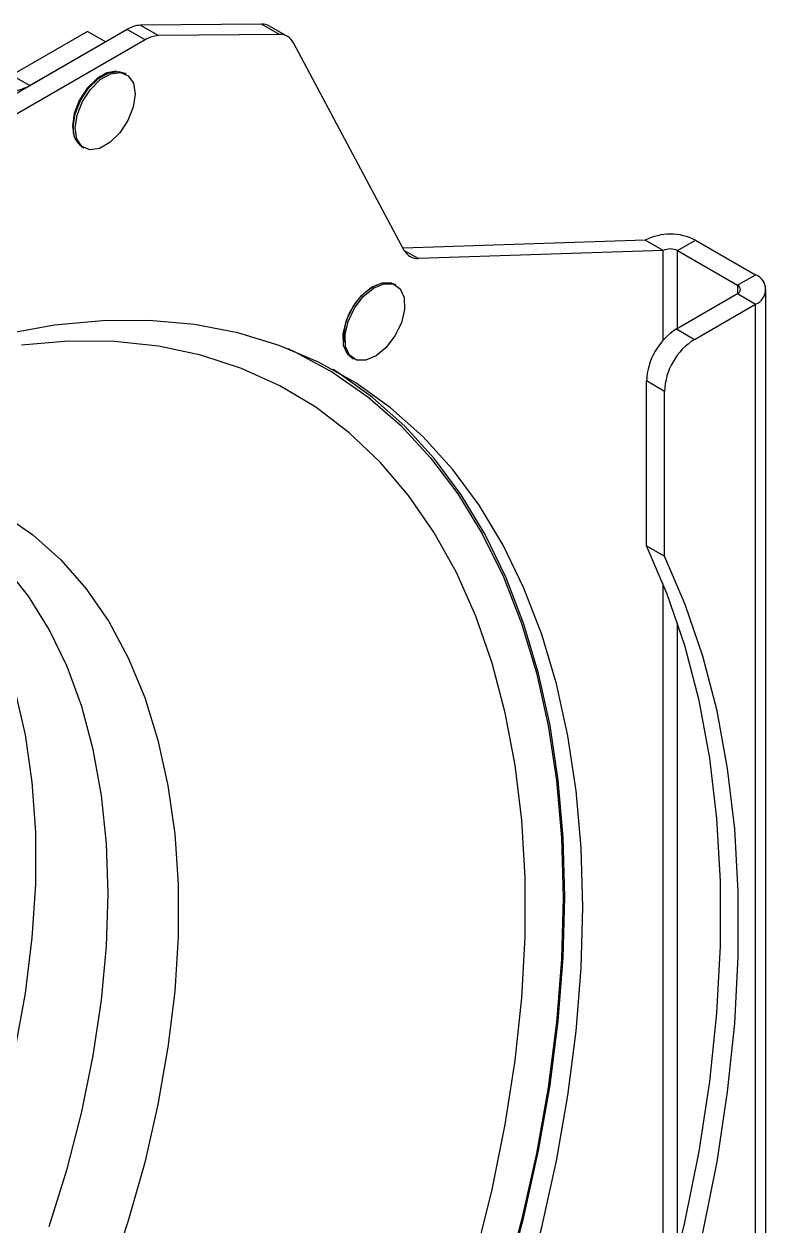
# Model space of a CAD drawing. Extents: x 17.3 to 113.1, y 4.8 to 84.5.
# Drawn here: x 33.478 to 35.665, y 63.384 to 66.923 of the extents above; entities that cross this region are included whole.
import ezdxf

# ---------------------------------------------------------------- set-up
doc = ezdxf.new("R2010")
doc.units = 0
doc.header["$MEASUREMENT"] = 0
doc.layers.add('OBJECT', color=7, linetype='CONTINUOUS')

msp = doc.modelspace()

# ---------------------------------------------------------------- linework, layer by layer
at = {"layer": 'OBJECT'}
for p, q in [((33.7827, 66.9072), (33.1668, 66.5517)), ((33.6653, 66.9007), (33.4426, 66.7722)), ((33.7184, 66.8701), (33.6653, 66.9007)), ((33.8356, 66.8767), (33.7827, 66.9072)), ((34.1785, 66.9229), (33.8216, 66.9193)), ((33.8216, 66.9193), (33.8746, 66.8887)), ((34.2315, 66.8923), (34.1785, 66.9229)), ((34.255, 66.8864), (34.202, 66.917)), ((33.8356, 66.8767), (33.2198, 66.5211)), ((33.7184, 66.8701), (33.4956, 66.7415)), ((34.2315, 66.8923), (33.8746, 66.8887)), ((34.5992, 66.2565), (34.2724, 66.8679)), ((33.4426, 66.7722), (33.4956, 66.7415)), ((33.6891, 66.755), (33.6862, 66.7567)), ((33.6894, 66.7594), (33.6919, 66.7575)), ((33.7798, 66.7748), (33.7745, 66.7779)), ((33.6238, 66.6484), (33.6266, 66.6468)), ((33.6259, 66.6432), (33.623, 66.6443)), ((33.6495, 66.5614), (33.6548, 66.5583)), ((35.3094, 66.2861), (34.5958, 66.2629)), ((35.3623, 66.2556), (35.3094, 66.2861)), ((35.4047, 66.2556), (35.4577, 66.2861)), ((35.4577, 66.2861), (35.6345, 66.1841)), ((34.5992, 66.2565), (34.6415, 66.2321)), ((35.3623, 66.2556), (34.6415, 66.2321)), ((35.3623, 65.992), (35.3623, 66.2556)), ((35.4047, 66.2556), (35.5816, 66.1535)), ((35.4047, 66.0269), (35.4047, 66.2556)), ((34.5746, 66.1537), (34.5693, 66.1568)), ((35.5816, 66.1535), (35.6345, 66.1841)), ((35.5816, 66.1535), (35.5816, 66.129)), ((35.4013, 66.0249), (35.5816, 66.129)), ((35.5816, 66.129), (35.6345, 66.0984)), ((35.6653, 62.5485), (35.6653, 66.1412)), ((35.4542, 65.9943), (35.6345, 66.0984)), ((35.6345, 62.5056), (35.6345, 66.0984)), ((35.4013, 66.0249), (35.4542, 65.9943)), ((34.4443, 65.9402), (34.4497, 65.9372)), ((35.3658, 65.8412), (35.3129, 65.8718)), ((35.3129, 65.3863), (35.3129, 65.8718)), ((35.3658, 65.3557), (35.3658, 65.8412)), ((35.3129, 65.3863), (35.3658, 65.3557)), ((35.3623, 63.1369), (35.3623, 65.2751)), ((35.4047, 63.3007), (35.4047, 65.1603))]:
    msp.add_line(p, q, dxfattribs=at)
at = {"layer": 'OBJECT', "flags": 128}
for points in [[(33.7511, 66.7838), (33.751, 66.7838), (33.7227, 66.7794), (33.6926, 66.762), (33.6644, 66.7338), (33.6413, 66.6982), (33.6263, 66.6594), (33.6211, 66.6222), (33.6263, 66.591), (33.6327, 66.5788)], [(33.6236, 66.6199), (33.6293, 66.658), (33.645, 66.6976), (33.6688, 66.7337), (33.6977, 66.7622), (33.7284, 66.7794), (33.7571, 66.7835), (33.7745, 66.7779)], [(33.6289, 66.6168), (33.6347, 66.655), (33.6503, 66.6945), (33.6741, 66.7306), (33.7031, 66.7591), (33.7338, 66.7764), (33.7625, 66.7804), (33.7857, 66.7707), (33.8008, 66.7485), (33.8057, 66.7163), (33.8, 66.6782), (33.7843, 66.6387), (33.7606, 66.6025), (33.7316, 66.5741), (33.7009, 66.5568), (33.6722, 66.5528), (33.6489, 66.5625), (33.6339, 66.5847), (33.6289, 66.6168)], [(33.7067, 66.7685), (33.7029, 66.7683), (33.701, 66.768)], [(33.6213, 66.63), (33.6221, 66.6283), (33.6238, 66.6249)], [(34.4784, 66.1203), (34.5084, 66.1452), (34.5388, 66.1581), (34.566, 66.1574), (34.5867, 66.1432), (34.5985, 66.1173), (34.5998, 66.0826), (34.5905, 66.0435), (34.5718, 66.0045), (34.5459, 65.9706), (34.5159, 65.9456), (34.4855, 65.9327), (34.4583, 65.9334), (34.4376, 65.9476), (34.4258, 65.9736), (34.4245, 66.0083), (34.4338, 66.0474), (34.4525, 66.0863), (34.4784, 66.1203)], [(34.4731, 66.1234), (34.503, 66.1483), (34.5335, 66.1612), (34.5607, 66.1605), (34.5693, 66.1568)], [(34.4443, 65.9402), (34.4322, 65.9507), (34.4205, 65.9767), (34.4192, 66.0113), (34.4284, 66.0505), (34.4472, 66.0894), (34.4731, 66.1234)], [(35.1254, 64.3224), (35.1206, 64.497), (35.1059, 64.6652), (35.0817, 64.8264), (35.0478, 64.98), (35.0045, 65.1253), (34.952, 65.2617), (34.8903, 65.3887), (34.8199, 65.5058), (34.741, 65.6125), (34.6538, 65.7083), (34.5588, 65.793), (34.4564, 65.8661), (34.3468, 65.9274), (34.2307, 65.9765), (34.1084, 66.0134), (33.9804, 66.0378), (33.8474, 66.0497), (33.7097, 66.049), (33.5679, 66.0358), (33.4227, 66.01), (33.3058, 65.9808)], [(34.81, 63.2977), (34.8581, 63.491), (34.8969, 63.6823), (34.9261, 63.8705), (34.9456, 64.055), (34.9554, 64.235), (34.9554, 64.4097), (34.9456, 64.5783), (34.9261, 64.7403), (34.8969, 64.8948), (34.8581, 65.0413), (34.81, 65.1791), (34.7526, 65.3076), (34.6864, 65.4264), (34.6115, 65.5349), (34.5282, 65.6327), (34.4369, 65.7193), (34.338, 65.7944), (34.2319, 65.8576), (34.1191, 65.9088), (33.9999, 65.9477), (33.875, 65.9741), (33.7448, 65.9879), (33.6099, 65.9891), (33.4709, 65.9776)], [(34.2562, 65.967), (34.2764, 65.9577), (34.3876, 65.8975), (34.4916, 65.8253), (34.5881, 65.7413), (34.6767, 65.6458), (34.7569, 65.5392), (34.8285, 65.4221), (34.8912, 65.2948), (34.9447, 65.1579), (34.9887, 65.012), (35.0232, 64.8576), (35.0479, 64.6954), (35.0627, 64.526), (35.0677, 64.3502)], [(35.0725, 64.353), (35.0676, 64.5276), (35.053, 64.6958), (35.0287, 64.857), (34.9948, 65.0106), (34.9516, 65.1558), (34.899, 65.2923), (34.8374, 65.4193), (34.767, 65.5364), (34.688, 65.643), (34.6009, 65.7389), (34.5059, 65.8236), (34.4034, 65.8967), (34.3893, 65.9055)], [(32.9883, 65.607), (33.1023, 65.5945), (33.2123, 65.5693), (33.3163, 65.5314), (33.4137, 65.4812), (33.5041, 65.4189), (33.5869, 65.3448), (33.6617, 65.2594), (33.7281, 65.1631), (33.7856, 65.0564), (33.8341, 64.9399), (33.8732, 64.8143), (33.9027, 64.6802), (33.9225, 64.5383), (33.9324, 64.3896), (33.9324, 64.2346), (33.9225, 64.0744), (33.9027, 63.9098), (33.8732, 63.7416), (33.8341, 63.5708), (33.7856, 63.3984), (33.7281, 63.2252)], [(33.2375, 63.2209), (33.3049, 63.3916), (33.3634, 63.5627), (33.4127, 63.7333), (33.4525, 63.9023), (33.4826, 64.0687), (33.5027, 64.2316), (33.5128, 64.3901), (33.5128, 64.5431), (33.5027, 64.69), (33.4826, 64.8296), (33.4525, 64.9614), (33.4127, 65.0844), (33.3634, 65.198), (33.3049, 65.3016), (33.2375, 65.3945), (33.1615, 65.4761), (33.0776, 65.5461), (33.0404, 65.5717)], [(33.2375, 63.2208), (33.3049, 63.3916), (33.3635, 63.5627), (33.4128, 63.7333), (33.4526, 63.9023), (33.4826, 64.0687), (33.5028, 64.2316), (33.5129, 64.3901), (33.5129, 64.5432), (33.5028, 64.69), (33.4826, 64.8297), (33.4526, 64.9614), (33.4128, 65.0845), (33.3635, 65.1981), (33.3049, 65.3017), (33.2375, 65.3945), (33.1616, 65.4762), (33.0776, 65.5462), (33.0406, 65.5716)], [(33.7264, 64.3611), (33.7215, 64.5096), (33.7069, 64.6516), (33.6825, 64.7864), (33.6485, 64.9131), (33.6052, 65.031), (33.5528, 65.1395), (33.4915, 65.238), (33.4217, 65.326), (33.3439, 65.4029), (33.2583, 65.4683), (33.2177, 65.4937)], [(35.3129, 62.9686), (35.3745, 63.1818), (35.4262, 63.3935), (35.4679, 63.6027), (35.4993, 63.8087), (35.5203, 64.0106), (35.5308, 64.2076), (35.5308, 64.3989), (35.5203, 64.5838), (35.4993, 64.7615), (35.4679, 64.9312), (35.4262, 65.0924), (35.3745, 65.2443), (35.3129, 65.3863)], [(35.3658, 62.9381), (35.4275, 63.1512), (35.4792, 63.3629), (35.5209, 63.5721), (35.5522, 63.7781), (35.5732, 63.98), (35.5837, 64.177), (35.5837, 64.3684), (35.5732, 64.5532), (35.5522, 64.7309), (35.5209, 64.9007), (35.4792, 65.0618), (35.4275, 65.2137), (35.3658, 65.3557)], [(35.0677, 64.3502), (35.0627, 64.1687), (35.0479, 63.9822), (35.0232, 63.7915), (34.9887, 63.5973), (34.9447, 63.4005), (34.8912, 63.2019), (34.8285, 63.0023), (34.7569, 62.8025), (34.6767, 62.6033), (34.5881, 62.4056), (34.4916, 62.2101), (34.3876, 62.0177), (34.2764, 61.8291), (34.1585, 61.6452), (34.0344, 61.4667), (33.9047, 61.2943), (33.7698, 61.1287), (33.6304, 60.9706), (33.4869, 60.8207)], [(33.515, 60.8414), (33.6567, 60.9918), (33.7944, 61.1501), (33.9275, 61.3156), (34.0554, 61.4878), (34.1777, 61.6659), (34.2939, 61.8491), (34.4034, 62.0368), (34.5059, 62.2283), (34.6009, 62.4226), (34.688, 62.6191), (34.767, 62.8169), (34.8374, 63.0153), (34.899, 63.2134), (34.9516, 63.4106), (34.9948, 63.6058), (35.0287, 63.7985), (35.053, 63.9877), (35.0676, 64.1728), (35.0725, 64.353)], [(33.5528, 63.3823), (33.6052, 63.5513), (33.6485, 63.7193), (33.6825, 63.8851), (33.7069, 64.048), (33.7215, 64.207), (33.7264, 64.3611)], [(33.5679, 60.8108), (33.7097, 60.9612), (33.8474, 61.1195), (33.9804, 61.2851), (34.1084, 61.4572), (34.2307, 61.6353), (34.3468, 61.8186), (34.4564, 62.0063), (34.5588, 62.1977), (34.6538, 62.392), (34.741, 62.5885), (34.8199, 62.7863), (34.8903, 62.9847), (34.952, 63.1829), (35.0045, 63.38), (35.0478, 63.5752), (35.0817, 63.7679), (35.1059, 63.9571), (35.1206, 64.1422), (35.1254, 64.3224)]]:
    msp.add_lwpolyline(points, dxfattribs=at)
at = {"layer": 'OBJECT'}
for centre, radius, start, end in [((33.8253, 66.8383), 0.0811, 92.6071, 121.7324), ((34.1796, 66.8773), 0.0456, 60.6114, 91.4473), ((33.8783, 66.8077), 0.0811, 92.6071, 121.7324), ((34.2328, 66.848), 0.0443, 26.6802, 91.7359), ((33.4214, 66.8848), 0.1614, 242.6096, 297.3903), ((33.6832, 66.6113), 0.0602, 171.7824, 235.9577), ((35.3835, 66.143), 0.1612, 62.6097, 117.3905), ((35.3835, 66.2146), 0.0461, 62.6103, 117.3904), ((34.639, 66.2765), 0.0445, 206.7376, 273.2519), ((34.596, 65.997), 0.1754, 116.581, 183.4243), ((35.5769, 66.1412), 0.0131, 290.7863, 69.2156), ((35.6183, 66.1412), 0.0458, 290.784, 69.2166), ((35.5048, 65.8631), 0.1921, 122.6054, 177.3945), ((35.5578, 65.8325), 0.1921, 122.6054, 177.3945)]:
    msp.add_arc(centre, radius, start, end, dxfattribs=at)

doc.saveas('drawing.dxf')
